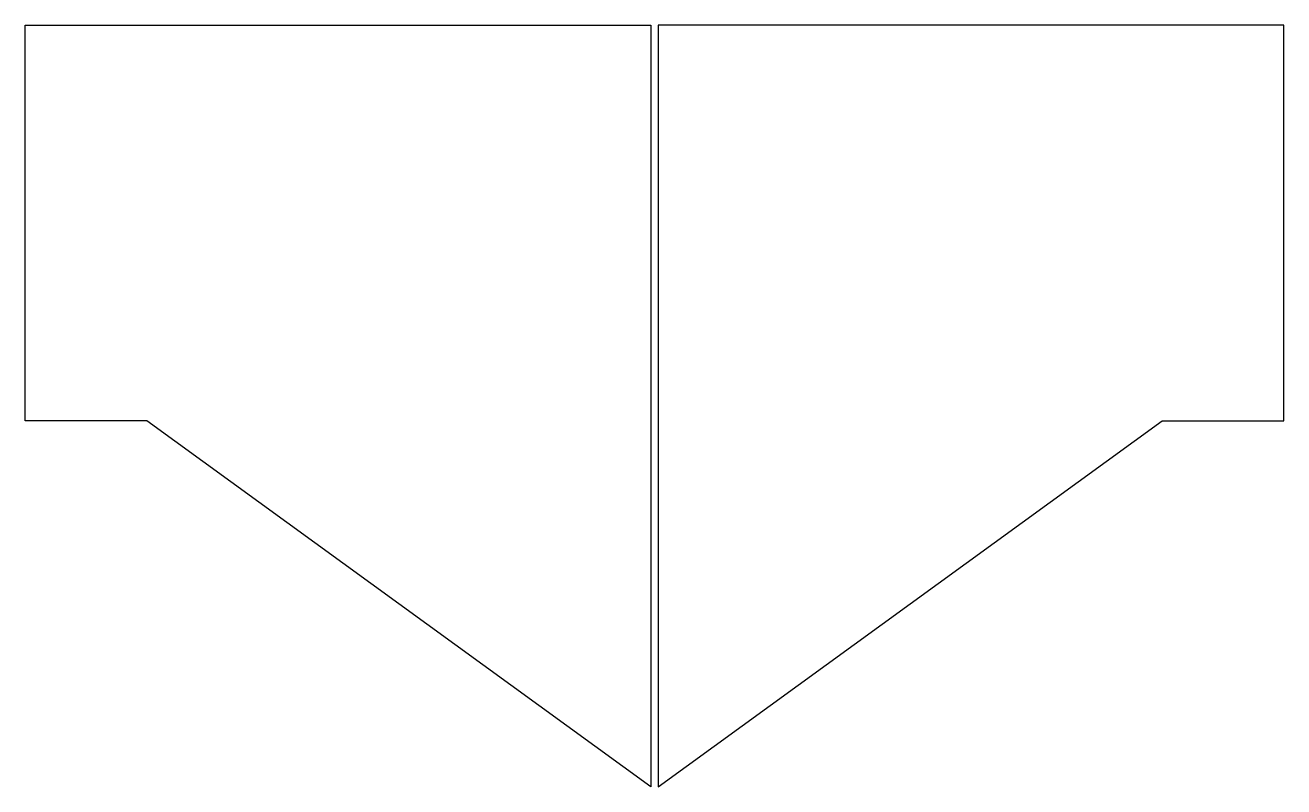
# Model space of a CAD drawing. Extents: x 1373.5 to 1435.5, y -836.8 to -799.2.
import ezdxf

# ---------------------------------------------------------------- set-up
doc = ezdxf.new("R2010")
doc.units = 0
doc.header["$LTSCALE"] = 12
doc.header["$MEASUREMENT"] = 0
doc.layers.add('TEXT', color=4, linetype='CONTINUOUS')

msp = doc.modelspace()

# ---------------------------------------------------------------- linework, layer by layer
at = {"layer": 'TEXT', "extrusion": (-3.63798e-12, -1.83697e-16, -1), "elevation": 18.77}
msp.add_lwpolyline([(-1373.522, -799.219), (-1379.522, -799.219), (-1404.347, -799.219), (-1404.347, -836.759), (-1379.522, -818.719), (-1373.522, -818.719)], close=True, dxfattribs=at)
at = {"layer": 'TEXT', "extrusion": (3.63798e-12, -1.83697e-16, -1), "elevation": 18.77}
msp.add_lwpolyline([(-1435.547, -799.219), (-1429.547, -799.219), (-1404.722, -799.219), (-1404.722, -836.759), (-1429.547, -818.719), (-1435.547, -818.719)], close=True, dxfattribs=at)

doc.saveas('drawing.dxf')
